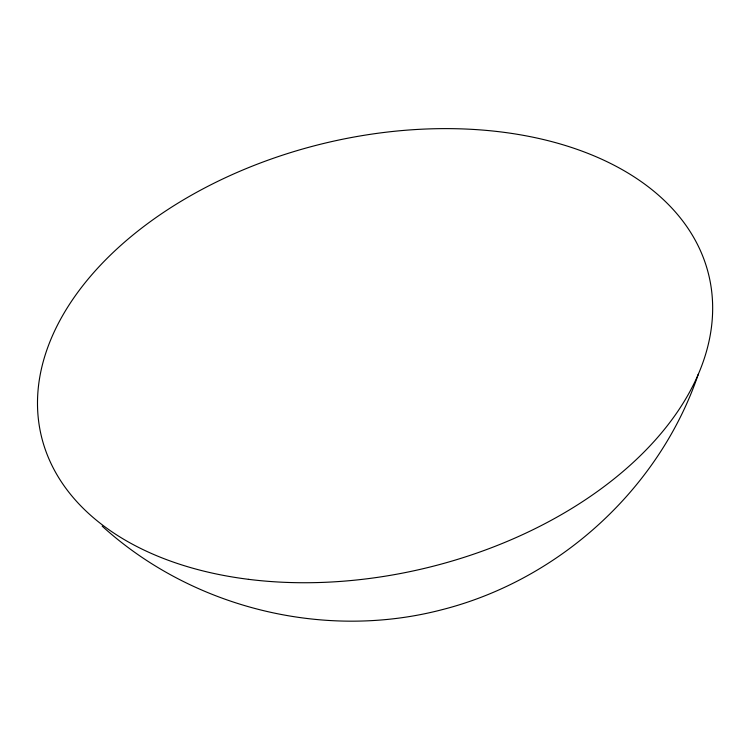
<?xml version="1.0" encoding="UTF-8"?>
<svg xmlns="http://www.w3.org/2000/svg" width="750" height="750" viewBox="0 0 750 750"><rect width="100%" height="100%" fill="white"/><g stroke="black" fill="none" stroke-linecap="round" stroke-linejoin="round"><path stroke-width="1.12" d="M698.316 374.194C659.241 489 559.237 579.956 441.806 609.75C323.916 640.5 192.3 608.006 102.15 526.125M248.419 579.319A343.284 218.353 -13.6 0 0 709.406 277.866A343.284 218.353 -13.6 0 0 167.4 209.85A343.284 218.353 -13.6 0 0 248.419 579.319"/></g></svg>
